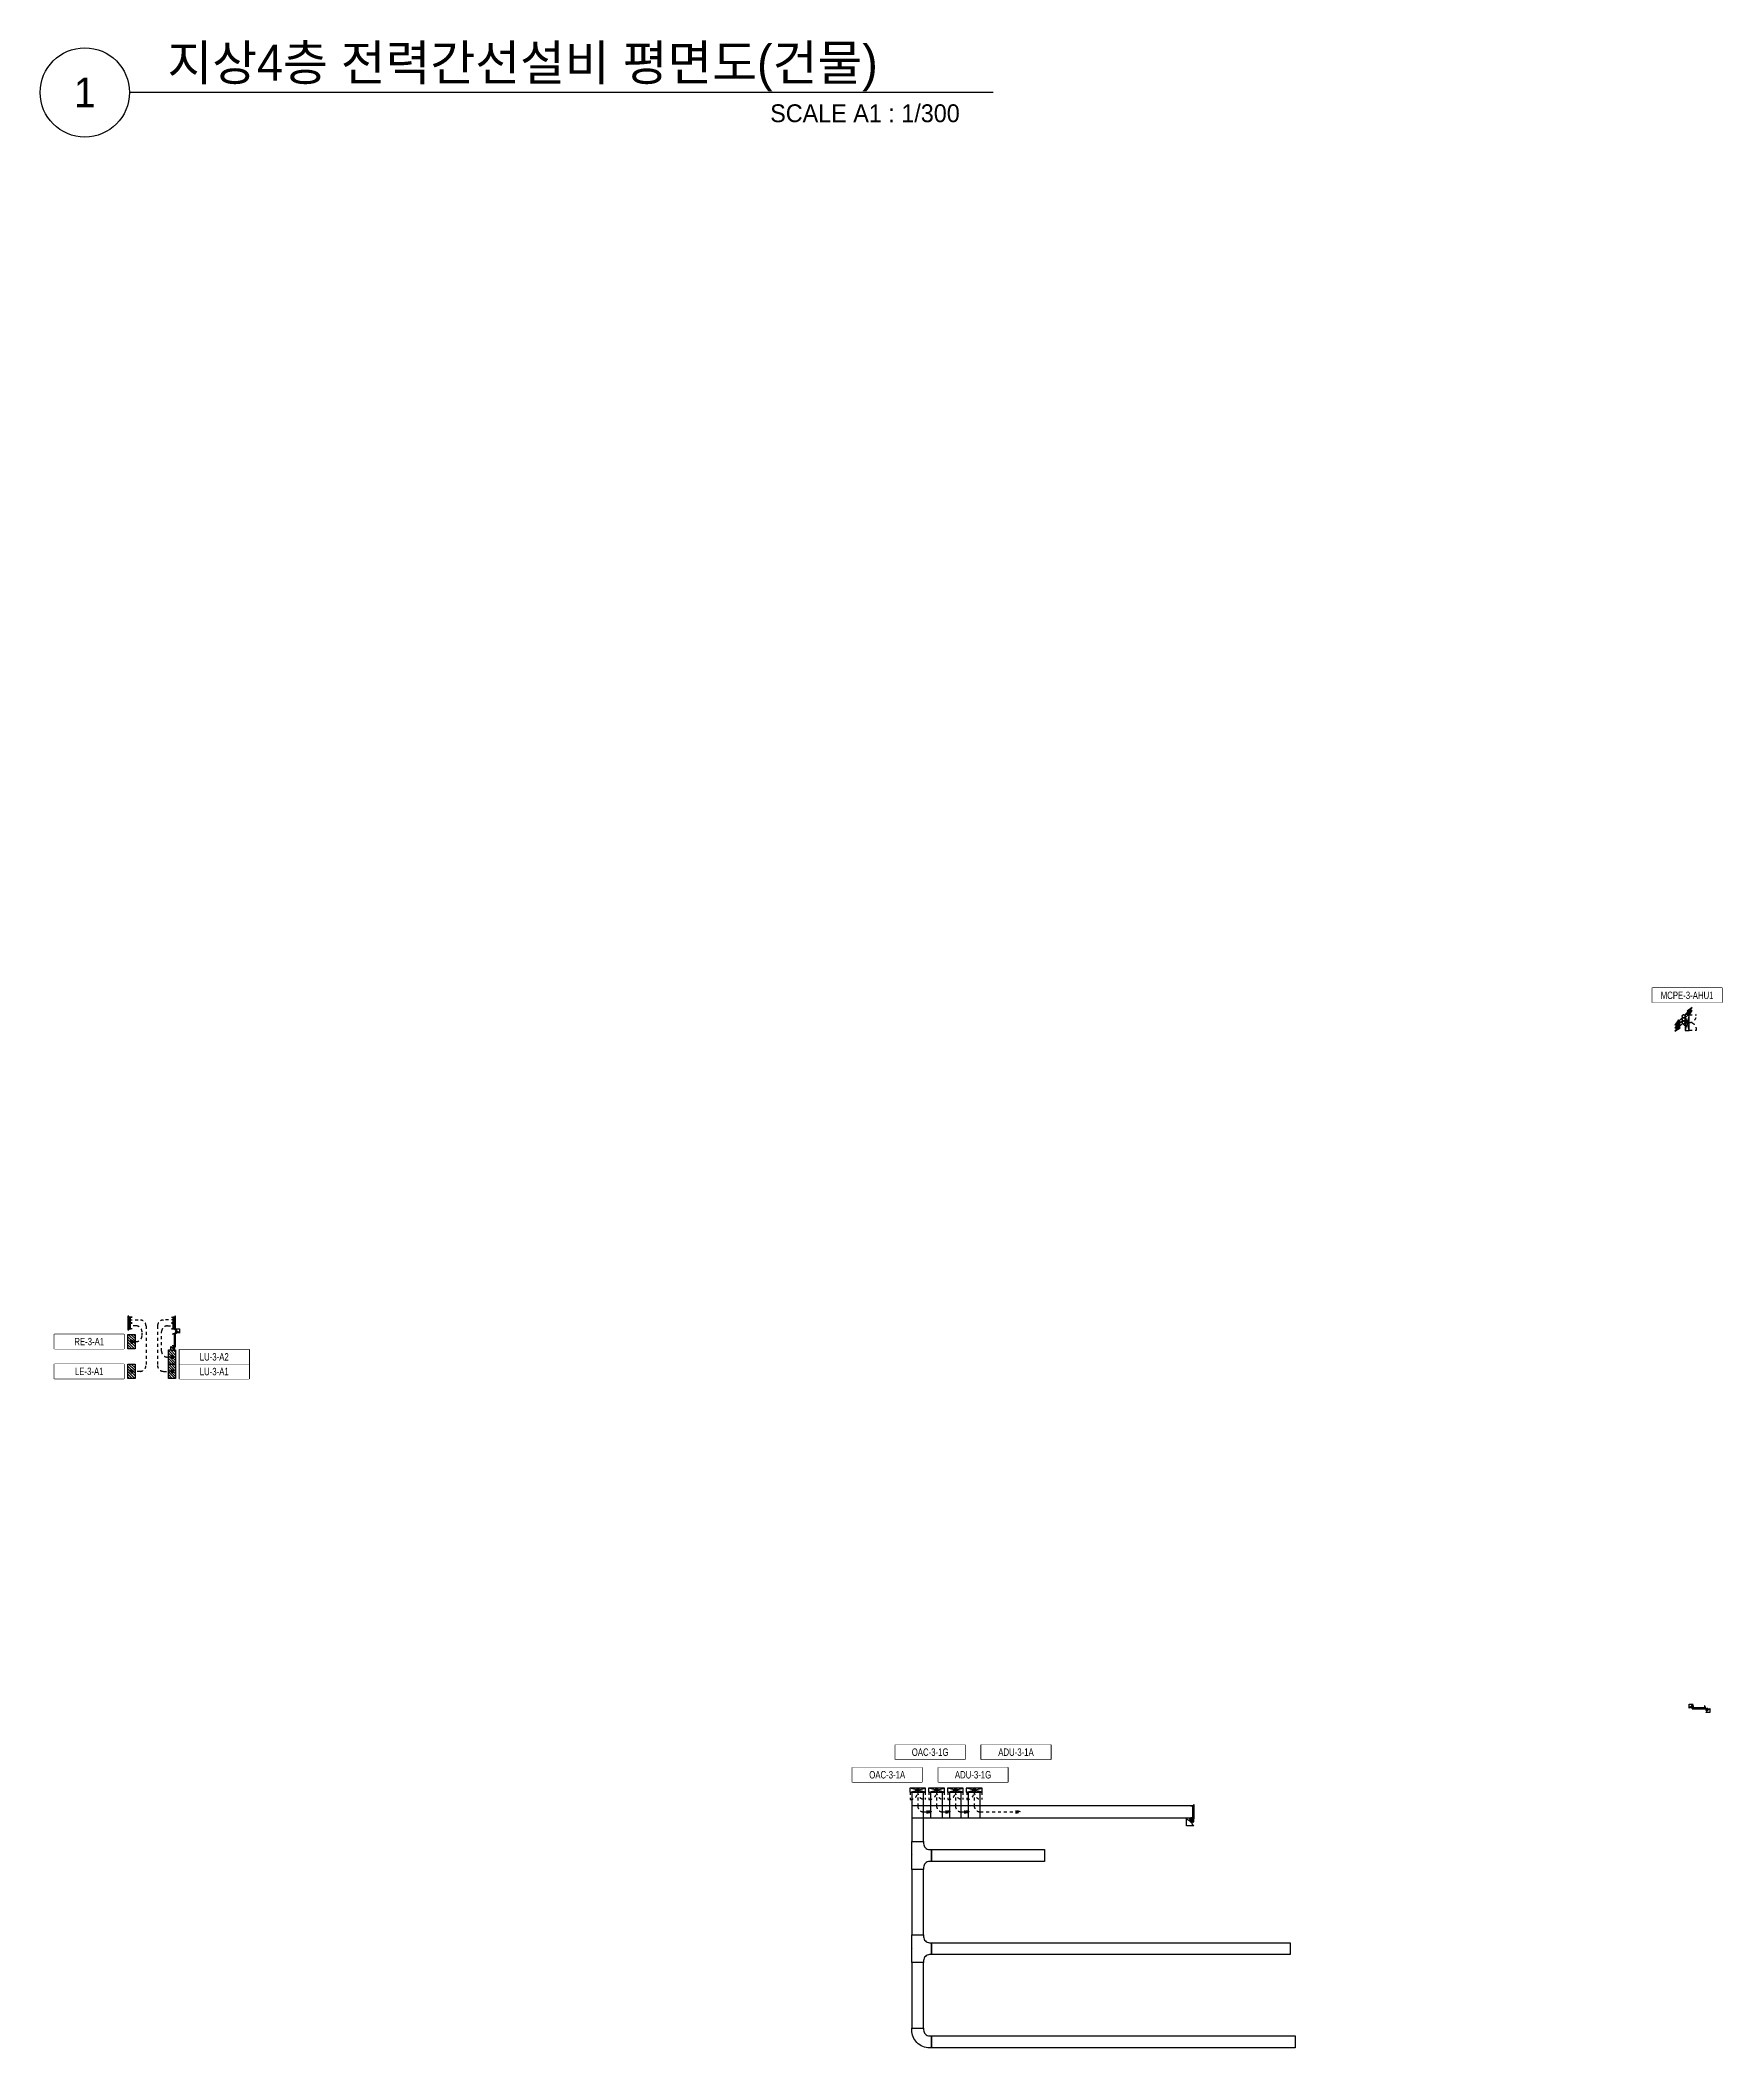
# Model space of a CAD drawing. Header units: millimetres. Extents: x -149088 to 500787, y -530175 to 1035835.
# Drawn here: x 88028 to 172805, y 268905 to 370135 of the extents above; entities that cross this region are included whole.
import ezdxf
from ezdxf.enums import TextEntityAlignment as Align

# ---------------------------------------------------------------- set-up
doc = ezdxf.new("R2010")
doc.units = ezdxf.units.MM
doc.header["$LTSCALE"] = 150
doc.linetypes.add('CONTINOUS', pattern=[0])
doc.linetypes.add('D1', pattern=[3, 1, -1, 1])
for name, color, linetype in [('------01 Distribution Panel', 3, 'Continuous'), ('------01 Distribution Panel_UPS_Emgency', 232, 'Continuous'), ('------01 Motor Control Panel or Center', 4, 'Continuous'), ('-----00 LV_CABLE', 2, 'Continuous'), ('-----26 Electrical Cable Tray', 200, 'Continuous'), ('-----26 Electrical Cable Tray_건물(UPS)', 100, 'Continuous'), ('-----26 Electrical Cable Tray_건물(일반)', 20, 'Continuous'), ('-----41 Drawing Title', 2, 'Continuous')]:
    doc.layers.add(name, color=color, linetype=linetype)
doc.styles.add('ELEC', font='')
doc.styles.get('ELEC').set_extended_font_data('Dotum')

# ---------------------------------------------------------------- blocks, each defined once
blk = doc.blocks.new('A02')
h = blk.add_hatch()
h.set_pattern_fill('ANSI31', color=256, scale=25, style=0)
h.set_pattern_definition([(45, (-2000, -19200), (-56.1266, 56.1266), [])])
h.paths.add_polyline_path([(-300, 300), (-300, 0), (300, 0), (300, 300)])
blk.add_lwpolyline([(300, 0), (-300, 0), (-300, 300), (300, 300)], close=True)
blk = doc.blocks.new('*U10')
at = {"linetype": 'Continuous', "ltscale": 0.1}
for p, q in [((-250, 57), (-250, 59)), ((-200, 57), (-200, 59)), ((-150, 57), (-150, 59)), ((-100, 57), (-100, 59)), ((-50, 57), (-50, 59)), ((0, 57), (0, 59)), ((50, 57), (50, 59)), ((100, 57), (100, 59)), ((150, 57), (150, 59)), ((200, 57), (200, 59)), ((250, 57), (250, 59))]:
    blk.add_line(p, q, dxfattribs=at)
blk.add_lwpolyline([(350, 0), (350, 40), (-350, 40), (-350, 0)], close=True, dxfattribs=at)
for points in [[(-300, 40), (-300, 140), (-275, 140), (-275, 137), (-297, 137), (-297, 40)], [(-297, 59), (297, 59)], [(-297, 57), (297, 57)], [(297, 43), (-297, 43)], [(300, 40), (300, 140), (275, 140), (275, 137), (297, 137), (297, 40)]]:
    blk.add_lwpolyline(points, dxfattribs=at)
at = {"linetype": 'Continuous', "ltscale": 0.1, "style": 'ELEC'}
blk.add_text('W600*H100', height=10, dxfattribs=at).set_placement((-340, 10), align=Align.MIDDLE_LEFT)
blk = doc.blocks.new('O08')
blk.add_hatch(color=256).paths.add_polyline_path([(120, 51), (-120, 51), (-120, 0), (120, 0)])
blk.add_lwpolyline([(120, 127.5), (120, 0), (-120, 0), (-120, 127.5), (-120, 51), (120, 51)])
blk = doc.blocks.new('11')
at = {"linetype": 'D1'}
h = blk.add_hatch(color=256, dxfattribs=at)
edge = h.paths.add_edge_path()
edge.add_arc((0, 0), 75, 0, 360)
blk.add_circle((0, 0), 75, dxfattribs=at)
for p in [(-75, 0), (0, 75), (75, 0), (0, -75)]:
    blk.add_point(p, dxfattribs=at)
blk = doc.blocks.new('TRAY (U-D)')
at = {"color": 0}
for points in [[(156, 467), (-28, 651), (651, 651), (651, -28), (467, 156), (438, 127), (127, 438)], [(-28, 283), (-28, 255), (255, -28), (283, -28), (297, -14), (-14, 297)], [(-28, 198), (-28, 141), (141, -28), (198, -28)], [(14, 325), (325, 14), (354, 42), (42, 354)], [(71, 382), (382, 71), (410, 99), (99, 410)]]:
    blk.add_lwpolyline(points, close=True, dxfattribs=at)
blk.add_circle((0, 0), 40, dxfattribs=at)
blk = doc.blocks.new('22')
at = {"linetype": 'D1'}
h = blk.add_hatch(color=0, dxfattribs=at)
h.dxf.hatch_style = 1
h.paths.add_polyline_path([(0, 0), (-241, 75), (-241, -75)])
at = {"color": 0, "linetype": 'D1'}
blk.add_lwpolyline([(-241, -75), (0, 0), (-241, 75)], close=True, dxfattribs=at)
blk = doc.blocks.new('MCP_EQUIPMENT-2')
for p, q in [((200, 400), (0, -400)), ((200, -400), (0, 400))]:
    blk.add_line(p, q)
at = {"color": 1, "linetype": 'D1'}
for p, q in [((200, 380), (580, 380)), ((200, -380), (580, -380))]:
    blk.add_line(p, q, dxfattribs=at)
blk.add_lwpolyline([(200, 400), (0, 400), (0, -400), (200, -400)], close=True)
for centre, start, end in [((200, 380), 270, 0), ((200, -380), 0, 90)]:
    blk.add_arc(centre, 380, start, end, dxfattribs=at)
blk = doc.blocks.new('O01')
blk.add_hatch(color=256).paths.add_polyline_path([(-149, -218), (-218, -149), (-368, -368)])
blk.add_line((-46, -46), (-184, -184))
blk.add_lwpolyline([(-368, -368), (-149, -218), (-218, -149), (-368, -368)])
blk.add_circle((0, 0), 65)
for p in [(-65, 0), (-65, 0), (0, 65), (0, 65), (65, 0), (65, 0), (0, -65), (0, -65)]:
    blk.add_point(p)
blk = doc.blocks.new('*U6')
at = {"color": 0}
blk.add_lwpolyline([(-400, 400), (-400, 300, 0.4142136), (-100, 0), (0, 0), (0, -600), (-1400, -600), (-1400, 0), (-1300, 0, 0.4142136), (-1000, 300), (-1000, 400)], format="xyb", close=True, dxfattribs=at)
at = {"color": 0, "style": 'ELEC'}
blk.add_text('W:600(TEE)', height=10, dxfattribs=at).set_placement((-700, -565), align=Align.MIDDLE)
blk = doc.blocks.new('*U8')
at = {"color": 0}
blk.add_lwpolyline([(0, 0), (-100, 0, -0.4142136), (-400, 300), (-400, 400), (-1000, 400), (-1000, 300, 0.4142136), (-100, -600), (0, -600)], format="xyb", close=True, dxfattribs=at)
at = {"color": 0, "style": 'ELEC'}
blk.add_text('W:600(ELBOW 90)', height=10, dxfattribs=at).set_placement((-5, -590), align=Align.MIDDLE_RIGHT)
blk = doc.blocks.new('A$C756fbc58')
at = {"color": 0}
for points in [[(69, 208), (-13, 290), (290, 290), (290, -13), (208, 69), (196, 57), (57, 196)], [(-13, 126), (-13, 114), (114, -13), (126, -13), (132, -6), (-6, 132)], [(-13, 88), (-13, 63), (63, -13), (88, -13)], [(6, 145), (145, 6), (158, 19), (19, 158)], [(32, 170), (170, 32), (183, 44), (44, 183)]]:
    blk.add_lwpolyline(points, close=True, dxfattribs=at)
blk.add_circle((0, 0), 17.8, dxfattribs=at)

msp = doc.modelspace()

# ---------------------------------------------------------------- linework, layer by layer
at = {"layer": '------01 Distribution Panel', "color": 1}
for points in [[(92254, 304885), (92254, 304145), (88750, 304145), (88750, 304885)], [(92254, 303385), (92254, 302645), (88750, 302645), (88750, 303385)], [(98557, 303375), (98557, 302635), (95054, 302635), (95054, 303375)]]:
    msp.add_lwpolyline(points, close=True, dxfattribs=at)
at = {"layer": '------01 Motor Control Panel or Center', "linetype": 'CONTINOUS'}
msp.add_lwpolyline([(172805, 322345), (172805, 321605), (169302, 321605), (169302, 322345)], close=True, dxfattribs=at)
at = {"layer": '------01 Motor Control Panel or Center', "color": 1, "linetype": 'CONTINOUS', "elevation": 0}
msp.add_lwpolyline([(132482, 283045), (132482, 282305), (128979, 282305), (128979, 283045)], close=True, dxfattribs=at)
at = {"layer": '------01 Motor Control Panel or Center', "color": 1, "linetype": 'CONTINOUS'}
msp.add_lwpolyline([(136810, 283045), (136810, 282305), (133307, 282305), (133307, 283045)], close=True, dxfattribs=at)
at = {"layer": '-----00 LV_CABLE', "linetype": 'D1'}
for points in [[(92512, 305604), (93064, 305604, -0.4142136), (93364, 305304), (93364, 303315, -0.4142136), (93064, 303015), (92709, 303015)], [(92709, 304515), (92864, 304515, 0.4142136), (93164, 304815), (93164, 305006, 0.4142136), (92864, 305306), (92512, 305306)]]:
    msp.add_lwpolyline(points, format="xyb", dxfattribs=at)
at = {"layer": '-----00 LV_CABLE', "linetype": 'D1', "elevation": 0}
for points in [[(94795, 305604), (94244, 305604, 0.4142136), (93944, 305304), (93944, 303315, 0.4142136), (94244, 303015), (94599, 303015)], [(94599, 303735), (94444, 303735, -0.4142136), (94144, 304035), (94144, 305006, -0.4142136), (94444, 305306), (94795, 305306)], [(132266, 281830), (132266, 281105, 0.4142136), (132566, 280805), (132734, 280805)]]:
    msp.add_lwpolyline(points, format="xyb", dxfattribs=at)
at = {"layer": '-----00 LV_CABLE', "linetype": 'D1'}
msp.add_arc((170964, 320548), 91.1, 193.39653, 348.53459, dxfattribs=at)
at = {"layer": '-----26 Electrical Cable Tray'}
msp.add_lwpolyline([(131966, 281105), (131966, 280505), (146164, 280505), (146164, 281105)], close=True, dxfattribs=at)
at = {"layer": '-----26 Electrical Cable Tray', "elevation": 0}
for points in [[(138664, 278305), (132966, 278305), (132966, 278905), (138664, 278905)], [(131966, 274605), (132566, 274605), (132566, 277905), (131966, 277905)], [(151041, 273605), (132966, 273605), (132966, 274205), (151041, 274205)], [(131966, 269905), (132566, 269905), (132566, 273205), (131966, 273205)], [(151304, 268905), (132966, 268905), (132966, 269505), (151304, 269505)]]:
    msp.add_lwpolyline(points, close=True, dxfattribs=at)
at = {"layer": '-----41 Drawing Title', "color": 7}
msp.add_line((136072, 367500), (92528, 367500), dxfattribs=at)
msp.add_circle((90278, 367500), 2250, dxfattribs=at)

# ---------------------------------------------------------------- block references
at = {"layer": '------01 Distribution Panel', "xscale": 1.2, "yscale": 1.2, "zscale": 1.2, "rotation": 270}
for p in [(92454, 304515), (92454, 303015)]:
    msp.add_blockref('A02', p, dxfattribs=at)
at = {"layer": '------01 Distribution Panel_UPS_Emgency', "xscale": 1.2, "yscale": 1.2, "zscale": 1.2, "rotation": 270}
for p in [(94494, 303735), (94494, 303015)]:
    msp.add_blockref('A02', p, dxfattribs=at)
at = {"layer": '------01 Motor Control Panel or Center'}
msp.add_blockref('MCP_EQUIPMENT-2', (170954, 320605), dxfattribs=at)
at = {"layer": '------01 Motor Control Panel or Center', "rotation": 270}
for p in [(132266, 282005), (133216, 282005), (134166, 282005), (135116, 282005)]:
    msp.add_blockref('MCP_EQUIPMENT-2', p, dxfattribs=at)
at = {"layer": '-----00 LV_CABLE', "linetype": 'D1', "xscale": 1.2, "yscale": 1.2, "zscale": 1.2}
for p in [(170876, 320917), (170876, 320761), (170876, 320605)]:
    msp.add_blockref('O01', p, dxfattribs=at)
at = {"layer": '-----00 LV_CABLE', "linetype": 'D1'}
for name, p in [('11', (171054, 320605)), ('11', (171054, 320605)), ('11', (92634, 304515)), ('11', (94674, 303735)), ('11', (92634, 303015)), ('11', (94674, 303015)), ('11', (132266, 281905)), ('22', (132974, 280805)), ('22', (133924, 280805)), ('22', (134874, 280805)), ('22', (137448, 280805))]:
    msp.add_blockref(name, p, dxfattribs=at)
at = {"layer": '-----00 LV_CABLE', "linetype": 'D1', "xscale": 1.2, "yscale": 1.2, "zscale": 1.2}
for p, rotation in [((92512, 305604), 270), ((94795, 305604), 89.99999999999999), ((92512, 305306), 270), ((94795, 305306), 89.99999999999999)]:
    msp.add_blockref('O08', p, dxfattribs=dict(at, rotation=rotation))
at = {"layer": '-----26 Electrical Cable Tray'}
for name, p, rotation in [('*U10', (94854, 304605), 89.99999999999999), ('*U6', (132566, 277905), 270), ('*U6', (132566, 273205), 270)]:
    msp.add_blockref(name, p, dxfattribs=dict(at, rotation=rotation))
at = {"layer": '-----26 Electrical Cable Tray', "xscale": 0.3, "yscale": 0.3, "zscale": 0.3}
msp.add_blockref('TRAY (U-D)', (94854, 304955), dxfattribs=at)
at = {"layer": '-----26 Electrical Cable Tray'}
for name, p, xscale, yscale, zscale, rotation in [('TRAY (U-D)', (94814, 304255), 0.3, 0.3, 0.3, 180), ('TRAY (U-D)', (171354, 286045), 0.3, 0.3, 0.3, 90), ('TRAY (U-D)', (172004, 286005), 0.3, 0.3, 0.3, 269.9999999999999), ('A$C756fbc58', (146164, 280455), 1.2, 1.2, 1.2, 180)]:
    msp.add_blockref(name, p, dxfattribs=dict(at, xscale=xscale, yscale=yscale, zscale=zscale, rotation=rotation))
msp.add_blockref('*U10', (171654, 286005), dxfattribs=at)
at = {"layer": '-----26 Electrical Cable Tray', "linetype": 'Continuous', "ltscale": 7.5, "rotation": 89.99999999999999}
msp.add_blockref('*U10', (146204, 280805), dxfattribs=at)
at = {"layer": '-----26 Electrical Cable Tray', "xscale": -1, "rotation": 270}
msp.add_blockref('*U8', (132566, 269905), dxfattribs=at)
at = {"layer": '-----26 Electrical Cable Tray_건물(UPS)', "rotation": 89.99999999999999}
msp.add_blockref('*U10', (94854, 305455), dxfattribs=at)
at = {"layer": '-----26 Electrical Cable Tray_건물(일반)', "rotation": 270}
msp.add_blockref('*U10', (92454, 305455), dxfattribs=at)

# ---------------------------------------------------------------- texts
at = {"layer": '-----41 Drawing Title', "color": 2, "style": 'ELEC'}
msp.add_text('지상4층 전력간선설비 평면도(건물)', height=1800, dxfattribs=at).set_placement((94445, 368100))
at = {"layer": '-----41 Drawing Title', "color": 7, "style": 'ELEC'}
msp.add_text('1', height=1500, dxfattribs=at).set_placement((90278, 367500), align=Align.MIDDLE)
at = {"layer": '-----41 Drawing Title', "style": 'ELEC'}
msp.add_text('SCALE A1 : 1/300', height=900, dxfattribs=at).set_placement((134387, 366000), align=Align.RIGHT)

# ---------------------------------------------------------------- next in the draw order: wipeouts: each hides what was drawn before it
at = {"color": 1}
for points, layer in [([(88750, 304885), (92254, 304885), (92254, 304145), (88750, 304145)], '------01 Distribution Panel'), ([(88750, 303385), (92254, 303385), (92254, 302645), (88750, 302645)], '------01 Distribution Panel'), ([(95054, 303375), (98557, 303375), (98557, 302635), (95054, 302635)], '------01 Distribution Panel'), ([(169302, 322345), (172805, 322345), (172805, 321605), (169302, 321605)], '------01 Motor Control Panel or Center'), ([(128979, 283045), (132482, 283045), (132482, 282305), (128979, 282305)], '------01 Motor Control Panel or Center'), ([(133307, 283045), (136810, 283045), (136810, 282305), (133307, 282305)], '------01 Motor Control Panel or Center')]:
    msp.add_wipeout(points, dxfattribs=at).dxf.layer = layer

# ---------------------------------------------------------------- next in the draw order: linework, layer by layer
at = {"layer": '------01 Distribution Panel', "color": 1}
for points in [[(92254, 304885), (92254, 304145), (88750, 304145), (88750, 304885)], [(92254, 303385), (92254, 302645), (88750, 302645), (88750, 303385)], [(98557, 303375), (98557, 302635), (95054, 302635), (95054, 303375)]]:
    msp.add_lwpolyline(points, close=True, dxfattribs=at)
at = {"layer": '------01 Motor Control Panel or Center', "color": 1, "linetype": 'CONTINOUS', "elevation": 0}
for points in [[(134646, 284185), (134646, 283445), (131143, 283445), (131143, 284185)], [(138974, 284185), (138974, 283445), (135471, 283445), (135471, 284185)]]:
    msp.add_lwpolyline(points, close=True, dxfattribs=at)
at = {"layer": '-----00 LV_CABLE', "linetype": 'D1', "elevation": 0}
for points in [[(133216, 281830), (133216, 281105, 0.4142136), (133516, 280805), (133684, 280805)], [(134166, 281830), (134166, 281105, 0.4142136), (134466, 280805), (134634, 280805)], [(135116, 281830), (135116, 281105, 0.4142136), (135416, 280805), (137207, 280805)]]:
    msp.add_lwpolyline(points, format="xyb", dxfattribs=at)
at = {"layer": '-----26 Electrical Cable Tray', "elevation": 0}
for points in [[(132566, 281805), (131966, 281805), (131966, 279305), (132566, 279305)], [(133516, 281805), (132916, 281805), (132916, 280505), (133516, 280505)], [(134466, 281805), (133866, 281805), (133866, 280505), (134466, 280505)], [(135416, 281805), (134816, 281805), (134816, 280505), (135416, 280505)]]:
    msp.add_lwpolyline(points, close=True, dxfattribs=at)

# ---------------------------------------------------------------- next in the draw order: block references
at = {"layer": '-----00 LV_CABLE', "linetype": 'D1', "xscale": 1.2, "yscale": 1.2, "zscale": 1.2, "rotation": 180}
for p in [(170876, 320917), (170876, 320761)]:
    msp.add_blockref('O01', p, dxfattribs=at)
at = {"layer": '-----00 LV_CABLE', "linetype": 'D1'}
for p in [(133216, 281905), (134166, 281905), (135116, 281905)]:
    msp.add_blockref('11', p, dxfattribs=at)

# ---------------------------------------------------------------- next in the draw order: texts
at = {"layer": '------01 Motor Control Panel or Center', "linetype": 'CONTINOUS', "style": 'ELEC', "width": 0.8}
for s, p in [('MCPE-3-AHU1', (171054, 321975)), ('OAC-3-1A', (130730, 282675)), ('ADU-3-1G', (135058, 282675))]:
    msp.add_text(s, height=375, dxfattribs=at).set_placement(p, align=Align.MIDDLE)

# ---------------------------------------------------------------- next in the draw order: wipeouts: each hides what was drawn before it
at = {"color": 1}
for points, layer in [([(88750, 304885), (92254, 304885), (92254, 304145), (88750, 304145)], '------01 Distribution Panel'), ([(88750, 303385), (92254, 303385), (92254, 302645), (88750, 302645)], '------01 Distribution Panel'), ([(95054, 303375), (98557, 303375), (98557, 302635), (95054, 302635)], '------01 Distribution Panel_UPS_Emgency'), ([(131143, 284185), (134646, 284185), (134646, 283445), (131143, 283445)], '------01 Motor Control Panel or Center'), ([(135471, 284185), (138974, 284185), (138974, 283445), (135471, 283445)], '------01 Motor Control Panel or Center')]:
    msp.add_wipeout(points, dxfattribs=at).dxf.layer = layer

# ---------------------------------------------------------------- next in the draw order: linework, layer by layer
at = {"layer": '------01 Distribution Panel', "color": 1}
msp.add_lwpolyline([(98557, 304115), (98557, 303375), (95054, 303375), (95054, 304115)], close=True, dxfattribs=at)

# ---------------------------------------------------------------- next in the draw order: texts
at = {"layer": '------01 Distribution Panel', "style": 'ELEC', "width": 0.8}
for s, p in [('RE-3-A1', (90502, 304515)), ('LE-3-A1', (90502, 303015))]:
    msp.add_text(s, height=375, dxfattribs=at).set_placement(p, align=Align.MIDDLE)
at = {"layer": '------01 Distribution Panel_UPS_Emgency', "style": 'ELEC', "width": 0.8}
msp.add_text('LU-3-A1', height=375, dxfattribs=at).set_placement((96805, 303005), align=Align.MIDDLE)
at = {"layer": '------01 Motor Control Panel or Center', "linetype": 'CONTINOUS', "style": 'ELEC', "width": 0.8}
for s, p in [('OAC-3-1G', (132894, 283815)), ('ADU-3-1A', (137222, 283815))]:
    msp.add_text(s, height=375, dxfattribs=at).set_placement(p, align=Align.MIDDLE)

# ---------------------------------------------------------------- next in the draw order: wipeouts: each hides what was drawn before it
at = {"color": 1}
msp.add_wipeout([(95054, 304115), (98557, 304115), (98557, 303375), (95054, 303375)], dxfattribs=at).dxf.layer = '------01 Distribution Panel'

# ---------------------------------------------------------------- next in the draw order: linework, layer by layer
at = {"layer": '------01 Distribution Panel', "color": 1}
msp.add_lwpolyline([(98557, 304115), (98557, 303375), (95054, 303375), (95054, 304115)], close=True, dxfattribs=at)

# ---------------------------------------------------------------- next in the draw order: wipeouts: each hides what was drawn before it
at = {"color": 1}
msp.add_wipeout([(95054, 304115), (98557, 304115), (98557, 303375), (95054, 303375)], dxfattribs=at).dxf.layer = '------01 Distribution Panel_UPS_Emgency'

# ---------------------------------------------------------------- next in the draw order: texts
at = {"layer": '------01 Distribution Panel_UPS_Emgency', "style": 'ELEC', "width": 0.8}
msp.add_text('LU-3-A2', height=375, dxfattribs=at).set_placement((96805, 303745), align=Align.MIDDLE)

doc.saveas('drawing.dxf')
